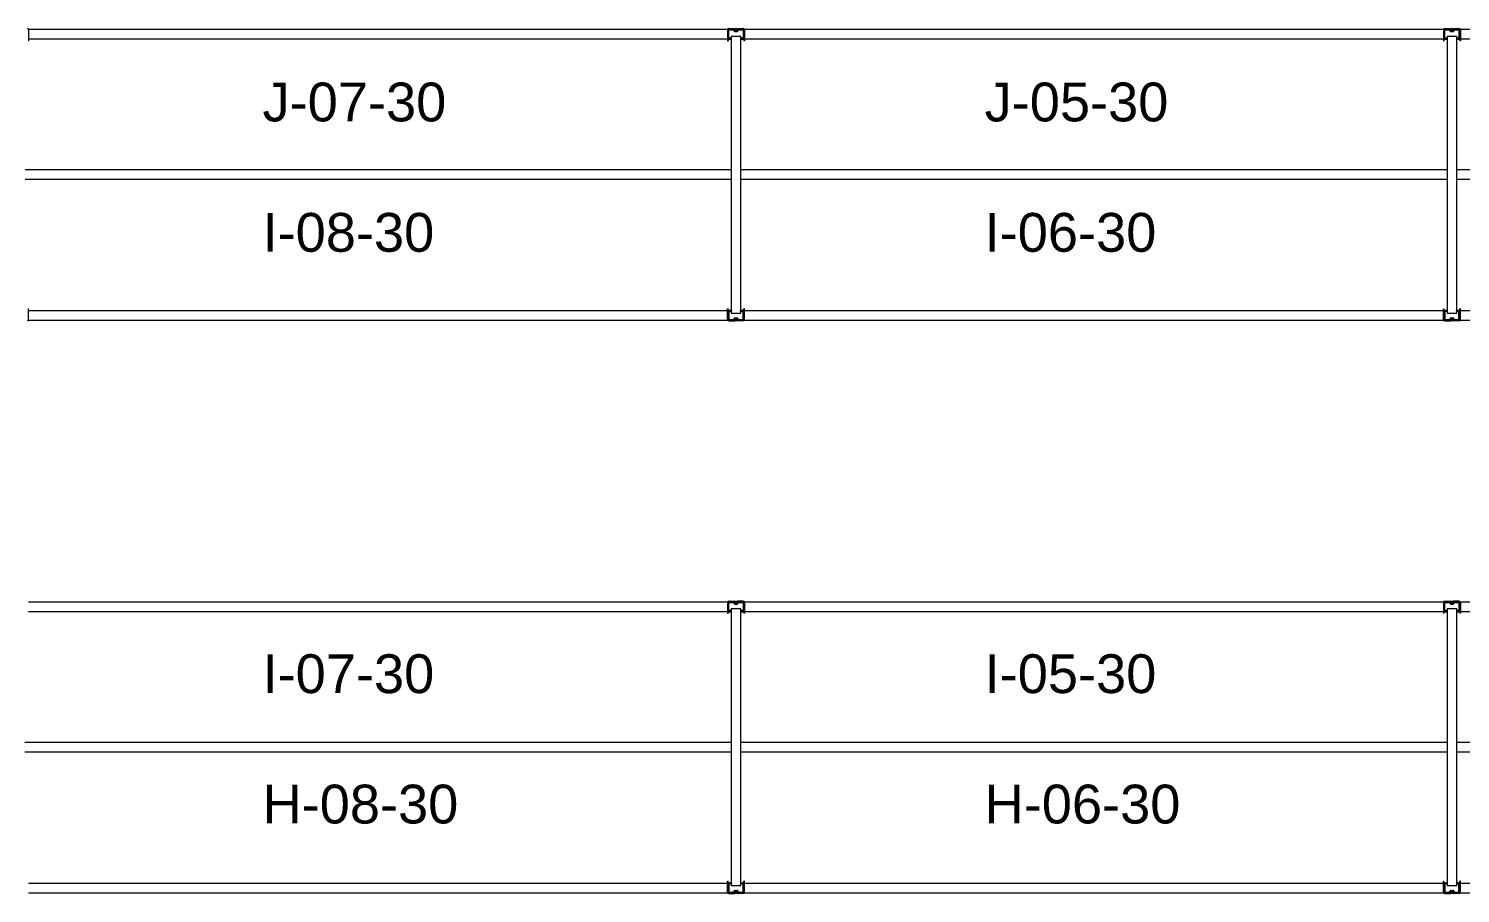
# Model space of a CAD drawing. Header units: inches. Extents: x 2743 to 10591, y -1604 to 5792.
# Drawn here: x 4159.2 to 4454.5, y 137.6 to 315.8 of the extents above; entities that cross this region are included whole.
import ezdxf

# ---------------------------------------------------------------- set-up
doc = ezdxf.new("R2010")
doc.units = ezdxf.units.IN
doc.header["$LTSCALE"] = 0.1875
doc.header["$MEASUREMENT"] = 0
for name, color, linetype, lineweight in [('22 Dimension', 7, 'Continuous', 5), ('32 Echelle', 160, 'Continuous', 15), ('33 Poutre', 30, 'Continuous', 15)]:
    doc.layers.add(name, color=color, linetype=linetype, lineweight=lineweight)
doc.styles.add('arial', font='')
doc.styles.get('arial').set_extended_font_data('Arial')

msp = doc.modelspace()

# ---------------------------------------------------------------- hatches: boundary and pattern name
at = {"layer": '32 Echelle'}
for points in [[(4304.08382, 313.49574), (4304.08382, 313.68324), (4303.89632, 313.68324)], [(4304.08382, 313.49574), (4304.08382, 313.68324), (4303.89632, 313.68324)], [(4306.08382, 313.49574), (4306.08382, 313.68324), (4306.27132, 313.68324)], [(4306.08382, 313.49574), (4306.08382, 313.68324), (4306.27132, 313.68324)], [(4451.70882, 313.49574), (4451.70882, 313.68324), (4451.52132, 313.68324)], [(4451.70882, 313.49574), (4451.70882, 313.68324), (4451.52132, 313.68324)], [(4453.70882, 313.49574), (4453.70882, 313.68324), (4453.89632, 313.68324)], [(4453.70882, 313.49574), (4453.70882, 313.68324), (4453.89632, 313.68324)], [(4304.08382, 257.87074), (4304.08382, 257.68324), (4303.89632, 257.68324)], [(4304.08382, 257.87074), (4304.08382, 257.68324), (4303.89632, 257.68324)], [(4306.08382, 257.87074), (4306.08382, 257.68324), (4306.27132, 257.68324)], [(4306.08382, 257.87074), (4306.08382, 257.68324), (4306.27132, 257.68324)], [(4451.70882, 257.87074), (4451.70882, 257.68324), (4451.52132, 257.68324)], [(4451.70882, 257.87074), (4451.70882, 257.68324), (4451.52132, 257.68324)], [(4453.70882, 257.87074), (4453.70882, 257.68324), (4453.89632, 257.68324)], [(4453.70882, 257.87074), (4453.70882, 257.68324), (4453.89632, 257.68324)], [(4304.07777, 195.49574), (4304.07777, 195.68324), (4303.89027, 195.68324)], [(4304.07777, 195.49574), (4304.07777, 195.68324), (4303.89027, 195.68324)], [(4306.07777, 195.49574), (4306.07777, 195.68324), (4306.26527, 195.68324)], [(4306.07777, 195.49574), (4306.07777, 195.68324), (4306.26527, 195.68324)], [(4451.70277, 195.49574), (4451.70277, 195.68324), (4451.51527, 195.68324)], [(4451.70277, 195.49574), (4451.70277, 195.68324), (4451.51527, 195.68324)], [(4453.70277, 195.49574), (4453.70277, 195.68324), (4453.89027, 195.68324)], [(4453.70277, 195.49574), (4453.70277, 195.68324), (4453.89027, 195.68324)], [(4304.07777, 139.87074), (4304.07777, 139.68324), (4303.89027, 139.68324)], [(4304.07777, 139.87074), (4304.07777, 139.68324), (4303.89027, 139.68324)], [(4306.07777, 139.87074), (4306.07777, 139.68324), (4306.26527, 139.68324)], [(4306.07777, 139.87074), (4306.07777, 139.68324), (4306.26527, 139.68324)], [(4451.70277, 139.87074), (4451.70277, 139.68324), (4451.51527, 139.68324)], [(4451.70277, 139.87074), (4451.70277, 139.68324), (4451.51527, 139.68324)], [(4453.70277, 139.87074), (4453.70277, 139.68324), (4453.89027, 139.68324)], [(4453.70277, 139.87074), (4453.70277, 139.68324), (4453.89027, 139.68324)]]:
    msp.add_hatch(color=256, dxfattribs=at).paths.add_polyline_path(points)

# ---------------------------------------------------------------- linework, layer by layer
at = {"layer": '22 Dimension'}
for p, q in [((4304.08382, 286.68324), (4158.45882, 286.68324)), ((4451.70882, 286.68324), (4306.08382, 286.68324)), ((4599.33382, 286.68324), (4453.70882, 286.68324)), ((4304.08382, 284.68324), (4158.45882, 284.68324)), ((4451.70882, 284.68324), (4306.08382, 284.68324)), ((4599.33382, 284.68324), (4453.70882, 284.68324)), ((4304.07777, 168.68324), (4158.45277, 168.68324)), ((4451.70277, 168.68324), (4306.07777, 168.68324)), ((4599.32777, 168.68324), (4453.70277, 168.68324)), ((4304.07777, 166.68324), (4158.45277, 166.68324)), ((4451.70277, 166.68324), (4306.07777, 166.68324)), ((4599.32777, 166.68324), (4453.70277, 166.68324))]:
    msp.add_line(p, q, dxfattribs=at)
at = {"layer": '32 Echelle', "linetype": 'Continuous', "lineweight": 25}
for p, q in [((4303.45886, 315.49949), (4303.45886, 313.86699)), ((4303.45886, 315.49949), (4303.45886, 313.86699)), ((4303.54886, 313.86699), (4303.54886, 315.49949)), ((4303.54886, 313.86699), (4303.54886, 315.49949)), ((4304.57145, 315.68324), (4303.64261, 315.68324)), ((4304.57145, 315.68324), (4303.64261, 315.68324)), ((4303.64261, 315.59324), (4304.57145, 315.59324)), ((4303.64261, 315.59324), (4304.57145, 315.59324)), ((4304.05886, 313.77324), (4303.64261, 313.77324)), ((4304.05886, 313.77324), (4303.64261, 313.77324)), ((4303.64261, 313.68324), (4304.05886, 313.68324)), ((4303.64261, 313.68324), (4304.05886, 313.68324)), ((4304.05886, 313.68324), (4304.05886, 313.77324)), ((4304.05886, 313.68324), (4304.05886, 313.77324)), ((4304.6611, 315.5269), (4304.70501, 315.38326)), ((4304.6611, 315.5269), (4304.70501, 315.38326)), ((4304.79108, 315.40958), (4304.74717, 315.55321)), ((4304.79108, 315.40958), (4304.74717, 315.55321)), ((4305.2869, 315.34324), (4304.88073, 315.34324)), ((4305.2869, 315.34324), (4304.88073, 315.34324)), ((4304.88073, 315.25324), (4305.2869, 315.25324)), ((4304.88073, 315.25324), (4305.2869, 315.25324)), ((4305.42047, 315.55321), (4305.37655, 315.40958)), ((4305.42047, 315.55321), (4305.37655, 315.40958)), ((4305.46262, 315.38326), (4305.50653, 315.5269)), ((4305.46262, 315.38326), (4305.50653, 315.5269)), ((4306.52502, 315.68324), (4305.59619, 315.68324)), ((4306.52502, 315.68324), (4305.59619, 315.68324)), ((4305.59619, 315.59324), (4306.52502, 315.59324)), ((4305.59619, 315.59324), (4306.52502, 315.59324)), ((4306.52502, 313.77324), (4306.10877, 313.77324)), ((4306.10877, 313.77324), (4306.10877, 313.68324)), ((4306.52502, 313.77324), (4306.10877, 313.77324)), ((4306.10877, 313.77324), (4306.10877, 313.68324)), ((4306.10877, 313.68324), (4306.52502, 313.68324)), ((4306.10877, 313.68324), (4306.52502, 313.68324)), ((4306.61877, 315.49949), (4306.61877, 313.86699)), ((4306.61877, 315.49949), (4306.61877, 313.86699)), ((4306.70877, 313.86699), (4306.70877, 315.49949)), ((4306.70877, 313.86699), (4306.70877, 315.49949)), ((4451.08386, 315.49949), (4451.08386, 313.86699)), ((4451.08386, 315.49949), (4451.08386, 313.86699)), ((4451.17386, 313.86699), (4451.17386, 315.49949)), ((4451.17386, 313.86699), (4451.17386, 315.49949)), ((4452.19645, 315.68324), (4451.26761, 315.68324)), ((4452.19645, 315.68324), (4451.26761, 315.68324)), ((4451.26761, 315.59324), (4452.19645, 315.59324)), ((4451.26761, 315.59324), (4452.19645, 315.59324)), ((4451.68386, 313.77324), (4451.26761, 313.77324)), ((4451.68386, 313.77324), (4451.26761, 313.77324)), ((4451.26761, 313.68324), (4451.68386, 313.68324)), ((4451.26761, 313.68324), (4451.68386, 313.68324)), ((4451.68386, 313.68324), (4451.68386, 313.77324)), ((4451.68386, 313.68324), (4451.68386, 313.77324)), ((4452.2861, 315.5269), (4452.33001, 315.38326)), ((4452.2861, 315.5269), (4452.33001, 315.38326)), ((4452.41608, 315.40958), (4452.37217, 315.55321)), ((4452.41608, 315.40958), (4452.37217, 315.55321)), ((4452.9119, 315.34324), (4452.50573, 315.34324)), ((4452.9119, 315.34324), (4452.50573, 315.34324)), ((4452.50573, 315.25324), (4452.9119, 315.25324)), ((4452.50573, 315.25324), (4452.9119, 315.25324)), ((4453.04547, 315.55321), (4453.00155, 315.40958)), ((4453.04547, 315.55321), (4453.00155, 315.40958)), ((4453.08762, 315.38326), (4453.13153, 315.5269)), ((4453.08762, 315.38326), (4453.13153, 315.5269)), ((4454.15002, 315.68324), (4453.22119, 315.68324)), ((4454.15002, 315.68324), (4453.22119, 315.68324)), ((4453.22119, 315.59324), (4454.15002, 315.59324)), ((4453.22119, 315.59324), (4454.15002, 315.59324)), ((4454.15002, 313.77324), (4453.73377, 313.77324)), ((4453.73377, 313.77324), (4453.73377, 313.68324)), ((4454.15002, 313.77324), (4453.73377, 313.77324)), ((4453.73377, 313.77324), (4453.73377, 313.68324)), ((4453.73377, 313.68324), (4454.15002, 313.68324)), ((4453.73377, 313.68324), (4454.15002, 313.68324)), ((4454.24377, 315.49949), (4454.24377, 313.86699)), ((4454.24377, 315.49949), (4454.24377, 313.86699)), ((4454.33377, 313.86699), (4454.33377, 315.49949)), ((4454.33377, 313.86699), (4454.33377, 315.49949)), ((4303.45886, 255.86699), (4303.45886, 257.49949)), ((4303.45886, 255.86699), (4303.45886, 257.49949)), ((4303.54886, 257.49949), (4303.54886, 255.86699)), ((4303.54886, 257.49949), (4303.54886, 255.86699)), ((4303.64261, 257.68324), (4304.05886, 257.68324)), ((4303.64261, 257.68324), (4304.05886, 257.68324)), ((4304.05886, 257.59324), (4303.64261, 257.59324)), ((4304.05886, 257.59324), (4303.64261, 257.59324)), ((4304.05886, 257.68324), (4304.05886, 257.59324)), ((4304.05886, 257.68324), (4304.05886, 257.59324)), ((4306.10877, 257.68324), (4306.52502, 257.68324)), ((4306.10877, 257.59324), (4306.10877, 257.68324)), ((4306.10877, 257.68324), (4306.52502, 257.68324)), ((4306.10877, 257.59324), (4306.10877, 257.68324)), ((4306.52502, 257.59324), (4306.10877, 257.59324)), ((4306.52502, 257.59324), (4306.10877, 257.59324)), ((4306.61877, 255.86699), (4306.61877, 257.49949)), ((4306.61877, 255.86699), (4306.61877, 257.49949)), ((4306.70877, 257.49949), (4306.70877, 255.86699)), ((4306.70877, 257.49949), (4306.70877, 255.86699)), ((4451.08386, 255.86699), (4451.08386, 257.49949)), ((4451.08386, 255.86699), (4451.08386, 257.49949)), ((4451.17386, 257.49949), (4451.17386, 255.86699)), ((4451.17386, 257.49949), (4451.17386, 255.86699)), ((4451.26761, 257.68324), (4451.68386, 257.68324)), ((4451.26761, 257.68324), (4451.68386, 257.68324)), ((4451.68386, 257.59324), (4451.26761, 257.59324)), ((4451.68386, 257.59324), (4451.26761, 257.59324)), ((4451.68386, 257.68324), (4451.68386, 257.59324)), ((4451.68386, 257.68324), (4451.68386, 257.59324)), ((4453.73377, 257.68324), (4454.15002, 257.68324)), ((4453.73377, 257.59324), (4453.73377, 257.68324)), ((4453.73377, 257.68324), (4454.15002, 257.68324)), ((4453.73377, 257.59324), (4453.73377, 257.68324)), ((4454.15002, 257.59324), (4453.73377, 257.59324)), ((4454.15002, 257.59324), (4453.73377, 257.59324)), ((4454.24377, 255.86699), (4454.24377, 257.49949)), ((4454.24377, 255.86699), (4454.24377, 257.49949)), ((4454.33377, 257.49949), (4454.33377, 255.86699)), ((4454.33377, 257.49949), (4454.33377, 255.86699)), ((4303.64261, 255.77324), (4304.57145, 255.77324)), ((4303.64261, 255.77324), (4304.57145, 255.77324)), ((4304.57145, 255.68324), (4303.64261, 255.68324)), ((4304.57145, 255.68324), (4303.64261, 255.68324)), ((4304.6611, 255.83958), (4304.70501, 255.98321)), ((4304.6611, 255.83958), (4304.70501, 255.98321)), ((4304.79108, 255.9569), (4304.74717, 255.81326)), ((4304.79108, 255.9569), (4304.74717, 255.81326)), ((4304.88073, 256.11324), (4305.2869, 256.11324)), ((4304.88073, 256.11324), (4305.2869, 256.11324)), ((4305.2869, 256.02324), (4304.88073, 256.02324)), ((4305.2869, 256.02324), (4304.88073, 256.02324)), ((4305.42047, 255.81326), (4305.37655, 255.9569)), ((4305.42047, 255.81326), (4305.37655, 255.9569)), ((4305.46262, 255.98321), (4305.50653, 255.83958)), ((4305.46262, 255.98321), (4305.50653, 255.83958)), ((4305.59619, 255.77324), (4306.52502, 255.77324)), ((4305.59619, 255.77324), (4306.52502, 255.77324)), ((4306.52502, 255.68324), (4305.59619, 255.68324)), ((4306.52502, 255.68324), (4305.59619, 255.68324)), ((4451.26761, 255.77324), (4452.19645, 255.77324)), ((4451.26761, 255.77324), (4452.19645, 255.77324)), ((4452.19645, 255.68324), (4451.26761, 255.68324)), ((4452.19645, 255.68324), (4451.26761, 255.68324)), ((4452.2861, 255.83958), (4452.33001, 255.98321)), ((4452.2861, 255.83958), (4452.33001, 255.98321)), ((4452.41608, 255.9569), (4452.37217, 255.81326)), ((4452.41608, 255.9569), (4452.37217, 255.81326)), ((4452.50573, 256.11324), (4452.9119, 256.11324)), ((4452.50573, 256.11324), (4452.9119, 256.11324)), ((4452.9119, 256.02324), (4452.50573, 256.02324)), ((4452.9119, 256.02324), (4452.50573, 256.02324)), ((4453.04547, 255.81326), (4453.00155, 255.9569)), ((4453.04547, 255.81326), (4453.00155, 255.9569)), ((4453.08762, 255.98321), (4453.13153, 255.83958)), ((4453.08762, 255.98321), (4453.13153, 255.83958)), ((4453.22119, 255.77324), (4454.15002, 255.77324)), ((4453.22119, 255.77324), (4454.15002, 255.77324)), ((4454.15002, 255.68324), (4453.22119, 255.68324)), ((4454.15002, 255.68324), (4453.22119, 255.68324)), ((4303.45282, 197.49949), (4303.45282, 195.86699)), ((4303.45282, 197.49949), (4303.45282, 195.86699)), ((4303.54282, 195.86699), (4303.54282, 197.49949)), ((4303.54282, 195.86699), (4303.54282, 197.49949)), ((4304.5654, 197.68324), (4303.63657, 197.68324)), ((4304.5654, 197.68324), (4303.63657, 197.68324)), ((4303.63657, 197.59324), (4304.5654, 197.59324)), ((4303.63657, 197.59324), (4304.5654, 197.59324)), ((4304.05282, 195.77324), (4303.63657, 195.77324)), ((4304.05282, 195.77324), (4303.63657, 195.77324)), ((4303.63657, 195.68324), (4304.05282, 195.68324)), ((4303.63657, 195.68324), (4304.05282, 195.68324)), ((4304.05282, 195.68324), (4304.05282, 195.77324)), ((4304.05282, 195.68324), (4304.05282, 195.77324)), ((4304.65506, 197.5269), (4304.69897, 197.38326)), ((4304.65506, 197.5269), (4304.69897, 197.38326)), ((4304.78504, 197.40958), (4304.74113, 197.55321)), ((4304.78504, 197.40958), (4304.74113, 197.55321)), ((4305.28086, 197.34324), (4304.87469, 197.34324)), ((4305.28086, 197.34324), (4304.87469, 197.34324)), ((4304.87469, 197.25324), (4305.28086, 197.25324)), ((4304.87469, 197.25324), (4305.28086, 197.25324)), ((4305.41442, 197.55321), (4305.37051, 197.40958)), ((4305.41442, 197.55321), (4305.37051, 197.40958)), ((4305.45658, 197.38326), (4305.50049, 197.5269)), ((4305.45658, 197.38326), (4305.50049, 197.5269)), ((4306.51898, 197.68324), (4305.59014, 197.68324)), ((4306.51898, 197.68324), (4305.59014, 197.68324)), ((4305.59014, 197.59324), (4306.51898, 197.59324)), ((4305.59014, 197.59324), (4306.51898, 197.59324)), ((4306.51898, 195.77324), (4306.10273, 195.77324)), ((4306.10273, 195.77324), (4306.10273, 195.68324)), ((4306.51898, 195.77324), (4306.10273, 195.77324)), ((4306.10273, 195.77324), (4306.10273, 195.68324)), ((4306.10273, 195.68324), (4306.51898, 195.68324)), ((4306.10273, 195.68324), (4306.51898, 195.68324)), ((4306.61273, 197.49949), (4306.61273, 195.86699)), ((4306.61273, 197.49949), (4306.61273, 195.86699)), ((4306.70273, 195.86699), (4306.70273, 197.49949)), ((4306.70273, 195.86699), (4306.70273, 197.49949)), ((4451.07782, 197.49949), (4451.07782, 195.86699)), ((4451.07782, 197.49949), (4451.07782, 195.86699)), ((4451.16782, 195.86699), (4451.16782, 197.49949)), ((4451.16782, 195.86699), (4451.16782, 197.49949)), ((4452.1904, 197.68324), (4451.26157, 197.68324)), ((4452.1904, 197.68324), (4451.26157, 197.68324)), ((4451.26157, 197.59324), (4452.1904, 197.59324)), ((4451.26157, 197.59324), (4452.1904, 197.59324)), ((4451.67782, 195.77324), (4451.26157, 195.77324)), ((4451.67782, 195.77324), (4451.26157, 195.77324)), ((4451.26157, 195.68324), (4451.67782, 195.68324)), ((4451.26157, 195.68324), (4451.67782, 195.68324)), ((4451.67782, 195.68324), (4451.67782, 195.77324)), ((4451.67782, 195.68324), (4451.67782, 195.77324)), ((4452.28006, 197.5269), (4452.32397, 197.38326)), ((4452.28006, 197.5269), (4452.32397, 197.38326)), ((4452.41004, 197.40958), (4452.36613, 197.55321)), ((4452.41004, 197.40958), (4452.36613, 197.55321)), ((4452.90586, 197.34324), (4452.49969, 197.34324)), ((4452.90586, 197.34324), (4452.49969, 197.34324)), ((4452.49969, 197.25324), (4452.90586, 197.25324)), ((4452.49969, 197.25324), (4452.90586, 197.25324)), ((4453.03942, 197.55321), (4452.99551, 197.40958)), ((4453.03942, 197.55321), (4452.99551, 197.40958)), ((4453.08158, 197.38326), (4453.12549, 197.5269)), ((4453.08158, 197.38326), (4453.12549, 197.5269)), ((4454.14398, 197.68324), (4453.21514, 197.68324)), ((4454.14398, 197.68324), (4453.21514, 197.68324)), ((4453.21514, 197.59324), (4454.14398, 197.59324)), ((4453.21514, 197.59324), (4454.14398, 197.59324)), ((4454.14398, 195.77324), (4453.72773, 195.77324)), ((4453.72773, 195.77324), (4453.72773, 195.68324)), ((4454.14398, 195.77324), (4453.72773, 195.77324)), ((4453.72773, 195.77324), (4453.72773, 195.68324)), ((4453.72773, 195.68324), (4454.14398, 195.68324)), ((4453.72773, 195.68324), (4454.14398, 195.68324)), ((4454.23773, 197.49949), (4454.23773, 195.86699)), ((4454.23773, 197.49949), (4454.23773, 195.86699)), ((4454.32773, 195.86699), (4454.32773, 197.49949)), ((4454.32773, 195.86699), (4454.32773, 197.49949)), ((4303.45282, 137.86699), (4303.45282, 139.49949)), ((4303.45282, 137.86699), (4303.45282, 139.49949)), ((4303.54282, 139.49949), (4303.54282, 137.86699)), ((4303.54282, 139.49949), (4303.54282, 137.86699)), ((4303.63657, 139.68324), (4304.05282, 139.68324)), ((4303.63657, 139.68324), (4304.05282, 139.68324)), ((4304.05282, 139.59324), (4303.63657, 139.59324)), ((4304.05282, 139.59324), (4303.63657, 139.59324)), ((4304.05282, 139.68324), (4304.05282, 139.59324)), ((4304.05282, 139.68324), (4304.05282, 139.59324)), ((4306.10273, 139.68324), (4306.51898, 139.68324)), ((4306.10273, 139.59324), (4306.10273, 139.68324)), ((4306.10273, 139.68324), (4306.51898, 139.68324)), ((4306.10273, 139.59324), (4306.10273, 139.68324)), ((4306.51898, 139.59324), (4306.10273, 139.59324)), ((4306.51898, 139.59324), (4306.10273, 139.59324)), ((4306.61273, 137.86699), (4306.61273, 139.49949)), ((4306.61273, 137.86699), (4306.61273, 139.49949)), ((4306.70273, 139.49949), (4306.70273, 137.86699)), ((4306.70273, 139.49949), (4306.70273, 137.86699)), ((4451.07782, 137.86699), (4451.07782, 139.49949)), ((4451.07782, 137.86699), (4451.07782, 139.49949)), ((4451.16782, 139.49949), (4451.16782, 137.86699)), ((4451.16782, 139.49949), (4451.16782, 137.86699)), ((4451.26157, 139.68324), (4451.67782, 139.68324)), ((4451.26157, 139.68324), (4451.67782, 139.68324)), ((4451.67782, 139.59324), (4451.26157, 139.59324)), ((4451.67782, 139.59324), (4451.26157, 139.59324)), ((4451.67782, 139.68324), (4451.67782, 139.59324)), ((4451.67782, 139.68324), (4451.67782, 139.59324)), ((4453.72773, 139.68324), (4454.14398, 139.68324)), ((4453.72773, 139.59324), (4453.72773, 139.68324)), ((4453.72773, 139.68324), (4454.14398, 139.68324)), ((4453.72773, 139.59324), (4453.72773, 139.68324)), ((4454.14398, 139.59324), (4453.72773, 139.59324)), ((4454.14398, 139.59324), (4453.72773, 139.59324)), ((4454.23773, 137.86699), (4454.23773, 139.49949)), ((4454.23773, 137.86699), (4454.23773, 139.49949)), ((4454.32773, 139.49949), (4454.32773, 137.86699)), ((4454.32773, 139.49949), (4454.32773, 137.86699)), ((4303.63657, 137.77324), (4304.5654, 137.77324)), ((4303.63657, 137.77324), (4304.5654, 137.77324)), ((4304.5654, 137.68324), (4303.63657, 137.68324)), ((4304.5654, 137.68324), (4303.63657, 137.68324)), ((4304.65506, 137.83958), (4304.69897, 137.98321)), ((4304.65506, 137.83958), (4304.69897, 137.98321)), ((4304.78504, 137.9569), (4304.74113, 137.81326)), ((4304.78504, 137.9569), (4304.74113, 137.81326)), ((4304.87469, 138.11324), (4305.28086, 138.11324)), ((4304.87469, 138.11324), (4305.28086, 138.11324)), ((4305.28086, 138.02324), (4304.87469, 138.02324)), ((4305.28086, 138.02324), (4304.87469, 138.02324)), ((4305.41442, 137.81326), (4305.37051, 137.9569)), ((4305.41442, 137.81326), (4305.37051, 137.9569)), ((4305.45658, 137.98321), (4305.50049, 137.83958)), ((4305.45658, 137.98321), (4305.50049, 137.83958)), ((4305.59014, 137.77324), (4306.51898, 137.77324)), ((4305.59014, 137.77324), (4306.51898, 137.77324)), ((4306.51898, 137.68324), (4305.59014, 137.68324)), ((4306.51898, 137.68324), (4305.59014, 137.68324)), ((4451.26157, 137.77324), (4452.1904, 137.77324)), ((4451.26157, 137.77324), (4452.1904, 137.77324)), ((4452.1904, 137.68324), (4451.26157, 137.68324)), ((4452.1904, 137.68324), (4451.26157, 137.68324)), ((4452.28006, 137.83958), (4452.32397, 137.98321)), ((4452.28006, 137.83958), (4452.32397, 137.98321)), ((4452.41004, 137.9569), (4452.36613, 137.81326)), ((4452.41004, 137.9569), (4452.36613, 137.81326)), ((4452.49969, 138.11324), (4452.90586, 138.11324)), ((4452.49969, 138.11324), (4452.90586, 138.11324)), ((4452.90586, 138.02324), (4452.49969, 138.02324)), ((4452.90586, 138.02324), (4452.49969, 138.02324)), ((4453.03942, 137.81326), (4452.99551, 137.9569)), ((4453.03942, 137.81326), (4452.99551, 137.9569)), ((4453.08158, 137.98321), (4453.12549, 137.83958)), ((4453.08158, 137.98321), (4453.12549, 137.83958)), ((4453.21514, 137.77324), (4454.14398, 137.77324)), ((4453.21514, 137.77324), (4454.14398, 137.77324)), ((4454.14398, 137.68324), (4453.21514, 137.68324)), ((4454.14398, 137.68324), (4453.21514, 137.68324))]:
    msp.add_line(p, q, dxfattribs=at)
at = {"layer": '32 Echelle'}
for p, q in [((4304.08382, 313.68324), (4303.89632, 313.68324)), ((4304.08382, 313.49574), (4303.89632, 313.68324)), ((4304.08382, 313.68324), (4303.89632, 313.68324)), ((4304.08382, 313.49574), (4303.89632, 313.68324)), ((4306.08382, 314.18324), (4304.08382, 314.18324)), ((4304.08382, 314.18324), (4304.08382, 257.18324)), ((4306.08382, 314.18324), (4304.08382, 314.18324)), ((4304.08382, 314.18324), (4304.08382, 257.18324)), ((4304.08382, 313.49574), (4304.08382, 313.68324)), ((4304.08382, 313.49574), (4304.08382, 313.68324)), ((4306.08382, 257.18324), (4306.08382, 314.18324)), ((4306.08382, 257.18324), (4306.08382, 314.18324)), ((4306.08382, 313.68324), (4306.27132, 313.68324)), ((4306.08382, 313.49574), (4306.08382, 313.68324)), ((4306.08382, 313.49574), (4306.27132, 313.68324)), ((4306.08382, 313.68324), (4306.27132, 313.68324)), ((4306.08382, 313.49574), (4306.08382, 313.68324)), ((4306.08382, 313.49574), (4306.27132, 313.68324)), ((4451.70882, 313.68324), (4451.52132, 313.68324)), ((4451.70882, 313.49574), (4451.52132, 313.68324)), ((4451.70882, 313.68324), (4451.52132, 313.68324)), ((4451.70882, 313.49574), (4451.52132, 313.68324)), ((4453.70882, 314.18324), (4451.70882, 314.18324)), ((4451.70882, 314.18324), (4451.70882, 257.18324)), ((4453.70882, 314.18324), (4451.70882, 314.18324)), ((4451.70882, 314.18324), (4451.70882, 257.18324)), ((4451.70882, 313.49574), (4451.70882, 313.68324)), ((4451.70882, 313.49574), (4451.70882, 313.68324)), ((4453.70882, 257.18324), (4453.70882, 314.18324)), ((4453.70882, 257.18324), (4453.70882, 314.18324)), ((4453.70882, 313.68324), (4453.89632, 313.68324)), ((4453.70882, 313.49574), (4453.70882, 313.68324)), ((4453.70882, 313.49574), (4453.89632, 313.68324)), ((4453.70882, 313.68324), (4453.89632, 313.68324)), ((4453.70882, 313.49574), (4453.70882, 313.68324)), ((4453.70882, 313.49574), (4453.89632, 313.68324)), ((4304.08382, 257.87074), (4303.89632, 257.68324)), ((4304.08382, 257.87074), (4303.89632, 257.68324)), ((4304.08382, 257.68324), (4303.89632, 257.68324)), ((4304.08382, 257.68324), (4303.89632, 257.68324)), ((4304.08382, 257.87074), (4304.08382, 257.68324)), ((4304.08382, 257.87074), (4304.08382, 257.68324)), ((4304.08382, 257.18324), (4306.08382, 257.18324)), ((4304.08382, 257.18324), (4306.08382, 257.18324)), ((4306.08382, 257.87074), (4306.08382, 257.68324)), ((4306.08382, 257.87074), (4306.27132, 257.68324)), ((4306.08382, 257.87074), (4306.08382, 257.68324)), ((4306.08382, 257.87074), (4306.27132, 257.68324)), ((4306.08382, 257.68324), (4306.27132, 257.68324)), ((4306.08382, 257.68324), (4306.27132, 257.68324)), ((4451.70882, 257.87074), (4451.52132, 257.68324)), ((4451.70882, 257.87074), (4451.52132, 257.68324)), ((4451.70882, 257.68324), (4451.52132, 257.68324)), ((4451.70882, 257.68324), (4451.52132, 257.68324)), ((4451.70882, 257.87074), (4451.70882, 257.68324)), ((4451.70882, 257.87074), (4451.70882, 257.68324)), ((4451.70882, 257.18324), (4453.70882, 257.18324)), ((4451.70882, 257.18324), (4453.70882, 257.18324)), ((4453.70882, 257.87074), (4453.70882, 257.68324)), ((4453.70882, 257.87074), (4453.89632, 257.68324)), ((4453.70882, 257.87074), (4453.70882, 257.68324)), ((4453.70882, 257.87074), (4453.89632, 257.68324)), ((4453.70882, 257.68324), (4453.89632, 257.68324)), ((4453.70882, 257.68324), (4453.89632, 257.68324)), ((4304.07777, 195.68324), (4303.89027, 195.68324)), ((4304.07777, 195.49574), (4303.89027, 195.68324)), ((4304.07777, 195.68324), (4303.89027, 195.68324)), ((4304.07777, 195.49574), (4303.89027, 195.68324)), ((4306.07777, 196.18324), (4304.07777, 196.18324)), ((4304.07777, 196.18324), (4304.07777, 139.18324)), ((4306.07777, 196.18324), (4304.07777, 196.18324)), ((4304.07777, 196.18324), (4304.07777, 139.18324)), ((4304.07777, 195.49574), (4304.07777, 195.68324)), ((4304.07777, 195.49574), (4304.07777, 195.68324)), ((4306.07777, 139.18324), (4306.07777, 196.18324)), ((4306.07777, 139.18324), (4306.07777, 196.18324)), ((4306.07777, 195.68324), (4306.26527, 195.68324)), ((4306.07777, 195.49574), (4306.07777, 195.68324)), ((4306.07777, 195.49574), (4306.26527, 195.68324)), ((4306.07777, 195.68324), (4306.26527, 195.68324)), ((4306.07777, 195.49574), (4306.07777, 195.68324)), ((4306.07777, 195.49574), (4306.26527, 195.68324)), ((4451.70277, 195.68324), (4451.51527, 195.68324)), ((4451.70277, 195.49574), (4451.51527, 195.68324)), ((4451.70277, 195.68324), (4451.51527, 195.68324)), ((4451.70277, 195.49574), (4451.51527, 195.68324)), ((4453.70277, 196.18324), (4451.70277, 196.18324)), ((4451.70277, 196.18324), (4451.70277, 139.18324)), ((4453.70277, 196.18324), (4451.70277, 196.18324)), ((4451.70277, 196.18324), (4451.70277, 139.18324)), ((4451.70277, 195.49574), (4451.70277, 195.68324)), ((4451.70277, 195.49574), (4451.70277, 195.68324)), ((4453.70277, 139.18324), (4453.70277, 196.18324)), ((4453.70277, 139.18324), (4453.70277, 196.18324)), ((4453.70277, 195.68324), (4453.89027, 195.68324)), ((4453.70277, 195.49574), (4453.70277, 195.68324)), ((4453.70277, 195.49574), (4453.89027, 195.68324)), ((4453.70277, 195.68324), (4453.89027, 195.68324)), ((4453.70277, 195.49574), (4453.70277, 195.68324)), ((4453.70277, 195.49574), (4453.89027, 195.68324)), ((4304.07777, 139.87074), (4303.89027, 139.68324)), ((4304.07777, 139.87074), (4303.89027, 139.68324)), ((4304.07777, 139.68324), (4303.89027, 139.68324)), ((4304.07777, 139.68324), (4303.89027, 139.68324)), ((4304.07777, 139.87074), (4304.07777, 139.68324)), ((4304.07777, 139.87074), (4304.07777, 139.68324)), ((4304.07777, 139.18324), (4306.07777, 139.18324)), ((4304.07777, 139.18324), (4306.07777, 139.18324)), ((4306.07777, 139.87074), (4306.07777, 139.68324)), ((4306.07777, 139.87074), (4306.26527, 139.68324)), ((4306.07777, 139.87074), (4306.07777, 139.68324)), ((4306.07777, 139.87074), (4306.26527, 139.68324)), ((4306.07777, 139.68324), (4306.26527, 139.68324)), ((4306.07777, 139.68324), (4306.26527, 139.68324)), ((4451.70277, 139.87074), (4451.51527, 139.68324)), ((4451.70277, 139.87074), (4451.51527, 139.68324)), ((4451.70277, 139.68324), (4451.51527, 139.68324)), ((4451.70277, 139.68324), (4451.51527, 139.68324)), ((4451.70277, 139.87074), (4451.70277, 139.68324)), ((4451.70277, 139.87074), (4451.70277, 139.68324)), ((4451.70277, 139.18324), (4453.70277, 139.18324)), ((4451.70277, 139.18324), (4453.70277, 139.18324)), ((4453.70277, 139.87074), (4453.70277, 139.68324)), ((4453.70277, 139.87074), (4453.89027, 139.68324)), ((4453.70277, 139.87074), (4453.70277, 139.68324)), ((4453.70277, 139.87074), (4453.89027, 139.68324)), ((4453.70277, 139.68324), (4453.89027, 139.68324)), ((4453.70277, 139.68324), (4453.89027, 139.68324))]:
    msp.add_line(p, q, dxfattribs=at)
at = {"layer": '32 Echelle', "linetype": 'Continuous', "lineweight": 25}
for centre, radius, start, end in [((4303.64261, 315.49949), 0.18375, 90, 180), ((4303.64261, 315.49949), 0.18375, 90, 180), ((4303.64261, 313.86699), 0.18375, 180, 270), ((4303.64261, 313.86699), 0.18375, 180, 270), ((4303.64261, 315.49949), 0.09375, 90, 180), ((4303.64261, 315.49949), 0.09375, 90, 180), ((4303.64261, 313.86699), 0.09375, 180, 270), ((4303.64261, 313.86699), 0.09375, 180, 270), ((4304.57145, 315.49949), 0.18375, 17, 90), ((4304.57145, 315.49949), 0.18375, 17, 90), ((4304.57145, 315.49949), 0.09375, 17, 90), ((4304.57145, 315.49949), 0.09375, 17, 90), ((4304.88073, 315.43699), 0.18375, 197, 270), ((4304.88073, 315.43699), 0.18375, 197, 270), ((4304.88073, 315.43699), 0.09375, 197, 270), ((4304.88073, 315.43699), 0.09375, 197, 270), ((4305.2869, 315.43699), 0.09375, 270, 343), ((4305.2869, 315.43699), 0.09375, 270, 343), ((4305.2869, 315.43699), 0.18375, 270, 343), ((4305.2869, 315.43699), 0.18375, 270, 343), ((4305.59619, 315.49949), 0.18375, 90, 163), ((4305.59619, 315.49949), 0.18375, 90, 163), ((4305.59619, 315.49949), 0.09375, 90, 163), ((4305.59619, 315.49949), 0.09375, 90, 163), ((4306.52502, 315.49949), 0.18375, 0, 90), ((4306.52502, 315.49949), 0.18375, 0, 90), ((4306.52502, 315.49949), 0.09375, 0, 90), ((4306.52502, 315.49949), 0.09375, 0, 90), ((4306.52502, 313.86699), 0.09375, 270, 0), ((4306.52502, 313.86699), 0.18375, 270, 0), ((4306.52502, 313.86699), 0.09375, 270, 0), ((4306.52502, 313.86699), 0.18375, 270, 0), ((4451.26761, 315.49949), 0.18375, 90, 180), ((4451.26761, 315.49949), 0.18375, 90, 180), ((4451.26761, 313.86699), 0.18375, 180, 270), ((4451.26761, 313.86699), 0.18375, 180, 270), ((4451.26761, 315.49949), 0.09375, 90, 180), ((4451.26761, 315.49949), 0.09375, 90, 180), ((4451.26761, 313.86699), 0.09375, 180, 270), ((4451.26761, 313.86699), 0.09375, 180, 270), ((4452.19645, 315.49949), 0.18375, 17, 90), ((4452.19645, 315.49949), 0.18375, 17, 90), ((4452.19645, 315.49949), 0.09375, 17, 90), ((4452.19645, 315.49949), 0.09375, 17, 90), ((4452.50573, 315.43699), 0.18375, 197, 270), ((4452.50573, 315.43699), 0.18375, 197, 270), ((4452.50573, 315.43699), 0.09375, 197, 270), ((4452.50573, 315.43699), 0.09375, 197, 270), ((4452.9119, 315.43699), 0.09375, 270, 343), ((4452.9119, 315.43699), 0.09375, 270, 343), ((4452.9119, 315.43699), 0.18375, 270, 343), ((4452.9119, 315.43699), 0.18375, 270, 343), ((4453.22119, 315.49949), 0.18375, 90, 163), ((4453.22119, 315.49949), 0.18375, 90, 163), ((4453.22119, 315.49949), 0.09375, 90, 163), ((4453.22119, 315.49949), 0.09375, 90, 163), ((4454.15002, 315.49949), 0.18375, 0, 90), ((4454.15002, 315.49949), 0.18375, 0, 90), ((4454.15002, 315.49949), 0.09375, 0, 90), ((4454.15002, 315.49949), 0.09375, 0, 90), ((4454.15002, 313.86699), 0.09375, 270, 0), ((4454.15002, 313.86699), 0.18375, 270, 0), ((4454.15002, 313.86699), 0.09375, 270, 0), ((4454.15002, 313.86699), 0.18375, 270, 0), ((4303.64261, 257.49949), 0.18375, 90, 180), ((4303.64261, 257.49949), 0.18375, 90, 180), ((4303.64261, 257.49949), 0.09375, 90, 180), ((4303.64261, 257.49949), 0.09375, 90, 180), ((4306.52502, 257.49949), 0.18375, 0, 90), ((4306.52502, 257.49949), 0.18375, 0, 90), ((4306.52502, 257.49949), 0.09375, 0, 90), ((4306.52502, 257.49949), 0.09375, 0, 90), ((4451.26761, 257.49949), 0.18375, 90, 180), ((4451.26761, 257.49949), 0.18375, 90, 180), ((4451.26761, 257.49949), 0.09375, 90, 180), ((4451.26761, 257.49949), 0.09375, 90, 180), ((4454.15002, 257.49949), 0.18375, 0, 90), ((4454.15002, 257.49949), 0.18375, 0, 90), ((4454.15002, 257.49949), 0.09375, 0, 90), ((4454.15002, 257.49949), 0.09375, 0, 90), ((4303.64261, 255.86699), 0.18375, 180, 270), ((4303.64261, 255.86699), 0.18375, 180, 270), ((4303.64261, 255.86699), 0.09375, 180, 270), ((4303.64261, 255.86699), 0.09375, 180, 270), ((4304.57145, 255.86699), 0.09375, 270, 343), ((4304.57145, 255.86699), 0.09375, 270, 343), ((4304.57145, 255.86699), 0.18375, 270, 343), ((4304.57145, 255.86699), 0.18375, 270, 343), ((4304.88073, 255.92949), 0.18375, 90, 163), ((4304.88073, 255.92949), 0.18375, 90, 163), ((4304.88073, 255.92949), 0.09375, 90, 163), ((4304.88073, 255.92949), 0.09375, 90, 163), ((4305.2869, 255.92949), 0.18375, 17, 90), ((4305.2869, 255.92949), 0.18375, 17, 90), ((4305.2869, 255.92949), 0.09375, 17, 90), ((4305.2869, 255.92949), 0.09375, 17, 90), ((4305.59619, 255.86699), 0.18375, 197, 270), ((4305.59619, 255.86699), 0.18375, 197, 270), ((4305.59619, 255.86699), 0.09375, 197, 270), ((4305.59619, 255.86699), 0.09375, 197, 270), ((4306.52502, 255.86699), 0.09375, 270, 0), ((4306.52502, 255.86699), 0.18375, 270, 0), ((4306.52502, 255.86699), 0.09375, 270, 0), ((4306.52502, 255.86699), 0.18375, 270, 0), ((4451.26761, 255.86699), 0.18375, 180, 270), ((4451.26761, 255.86699), 0.18375, 180, 270), ((4451.26761, 255.86699), 0.09375, 180, 270), ((4451.26761, 255.86699), 0.09375, 180, 270), ((4452.19645, 255.86699), 0.09375, 270, 343), ((4452.19645, 255.86699), 0.09375, 270, 343), ((4452.19645, 255.86699), 0.18375, 270, 343), ((4452.19645, 255.86699), 0.18375, 270, 343), ((4452.50573, 255.92949), 0.18375, 90, 163), ((4452.50573, 255.92949), 0.18375, 90, 163), ((4452.50573, 255.92949), 0.09375, 90, 163), ((4452.50573, 255.92949), 0.09375, 90, 163), ((4452.9119, 255.92949), 0.18375, 17, 90), ((4452.9119, 255.92949), 0.18375, 17, 90), ((4452.9119, 255.92949), 0.09375, 17, 90), ((4452.9119, 255.92949), 0.09375, 17, 90), ((4453.22119, 255.86699), 0.18375, 197, 270), ((4453.22119, 255.86699), 0.18375, 197, 270), ((4453.22119, 255.86699), 0.09375, 197, 270), ((4453.22119, 255.86699), 0.09375, 197, 270), ((4454.15002, 255.86699), 0.09375, 270, 0), ((4454.15002, 255.86699), 0.18375, 270, 0), ((4454.15002, 255.86699), 0.09375, 270, 0), ((4454.15002, 255.86699), 0.18375, 270, 0), ((4303.63657, 197.49949), 0.18375, 90, 180), ((4303.63657, 197.49949), 0.18375, 90, 180), ((4303.63657, 195.86699), 0.18375, 180, 270), ((4303.63657, 195.86699), 0.18375, 180, 270), ((4303.63657, 197.49949), 0.09375, 90, 180), ((4303.63657, 197.49949), 0.09375, 90, 180), ((4303.63657, 195.86699), 0.09375, 180, 270), ((4303.63657, 195.86699), 0.09375, 180, 270), ((4304.5654, 197.49949), 0.18375, 17, 90), ((4304.5654, 197.49949), 0.18375, 17, 90), ((4304.5654, 197.49949), 0.09375, 17, 90), ((4304.5654, 197.49949), 0.09375, 17, 90), ((4304.87469, 197.43699), 0.18375, 197, 270), ((4304.87469, 197.43699), 0.18375, 197, 270), ((4304.87469, 197.43699), 0.09375, 197, 270), ((4304.87469, 197.43699), 0.09375, 197, 270), ((4305.28086, 197.43699), 0.09375, 270, 343), ((4305.28086, 197.43699), 0.09375, 270, 343), ((4305.28086, 197.43699), 0.18375, 270, 343), ((4305.28086, 197.43699), 0.18375, 270, 343), ((4305.59014, 197.49949), 0.18375, 90, 163), ((4305.59014, 197.49949), 0.18375, 90, 163), ((4305.59014, 197.49949), 0.09375, 90, 163), ((4305.59014, 197.49949), 0.09375, 90, 163), ((4306.51898, 197.49949), 0.18375, 0, 90), ((4306.51898, 197.49949), 0.18375, 0, 90), ((4306.51898, 197.49949), 0.09375, 0, 90), ((4306.51898, 197.49949), 0.09375, 0, 90), ((4306.51898, 195.86699), 0.09375, 270, 0), ((4306.51898, 195.86699), 0.18375, 270, 0), ((4306.51898, 195.86699), 0.09375, 270, 0), ((4306.51898, 195.86699), 0.18375, 270, 0), ((4451.26157, 197.49949), 0.18375, 90, 180), ((4451.26157, 197.49949), 0.18375, 90, 180), ((4451.26157, 195.86699), 0.18375, 180, 270), ((4451.26157, 195.86699), 0.18375, 180, 270), ((4451.26157, 197.49949), 0.09375, 90, 180), ((4451.26157, 197.49949), 0.09375, 90, 180), ((4451.26157, 195.86699), 0.09375, 180, 270), ((4451.26157, 195.86699), 0.09375, 180, 270), ((4452.1904, 197.49949), 0.18375, 17, 90), ((4452.1904, 197.49949), 0.18375, 17, 90), ((4452.1904, 197.49949), 0.09375, 17, 90), ((4452.1904, 197.49949), 0.09375, 17, 90), ((4452.49969, 197.43699), 0.18375, 197, 270), ((4452.49969, 197.43699), 0.18375, 197, 270), ((4452.49969, 197.43699), 0.09375, 197, 270), ((4452.49969, 197.43699), 0.09375, 197, 270), ((4452.90586, 197.43699), 0.09375, 270, 343), ((4452.90586, 197.43699), 0.09375, 270, 343), ((4452.90586, 197.43699), 0.18375, 270, 343), ((4452.90586, 197.43699), 0.18375, 270, 343), ((4453.21514, 197.49949), 0.18375, 90, 163), ((4453.21514, 197.49949), 0.18375, 90, 163), ((4453.21514, 197.49949), 0.09375, 90, 163), ((4453.21514, 197.49949), 0.09375, 90, 163), ((4454.14398, 197.49949), 0.18375, 0, 90), ((4454.14398, 197.49949), 0.18375, 0, 90), ((4454.14398, 197.49949), 0.09375, 0, 90), ((4454.14398, 197.49949), 0.09375, 0, 90), ((4454.14398, 195.86699), 0.09375, 270, 0), ((4454.14398, 195.86699), 0.18375, 270, 0), ((4454.14398, 195.86699), 0.09375, 270, 0), ((4454.14398, 195.86699), 0.18375, 270, 0), ((4303.63657, 139.49949), 0.18375, 90, 180), ((4303.63657, 139.49949), 0.18375, 90, 180), ((4303.63657, 139.49949), 0.09375, 90, 180), ((4303.63657, 139.49949), 0.09375, 90, 180), ((4306.51898, 139.49949), 0.18375, 0, 90), ((4306.51898, 139.49949), 0.18375, 0, 90), ((4306.51898, 139.49949), 0.09375, 0, 90), ((4306.51898, 139.49949), 0.09375, 0, 90), ((4451.26157, 139.49949), 0.18375, 90, 180), ((4451.26157, 139.49949), 0.18375, 90, 180), ((4451.26157, 139.49949), 0.09375, 90, 180), ((4451.26157, 139.49949), 0.09375, 90, 180), ((4454.14398, 139.49949), 0.18375, 0, 90), ((4454.14398, 139.49949), 0.18375, 0, 90), ((4454.14398, 139.49949), 0.09375, 0, 90), ((4454.14398, 139.49949), 0.09375, 0, 90), ((4303.63657, 137.86699), 0.18375, 180, 270), ((4303.63657, 137.86699), 0.18375, 180, 270), ((4303.63657, 137.86699), 0.09375, 180, 270), ((4303.63657, 137.86699), 0.09375, 180, 270), ((4304.5654, 137.86699), 0.09375, 270, 343), ((4304.5654, 137.86699), 0.09375, 270, 343), ((4304.5654, 137.86699), 0.18375, 270, 343), ((4304.5654, 137.86699), 0.18375, 270, 343), ((4304.87469, 137.92949), 0.18375, 90, 163), ((4304.87469, 137.92949), 0.18375, 90, 163), ((4304.87469, 137.92949), 0.09375, 90, 163), ((4304.87469, 137.92949), 0.09375, 90, 163), ((4305.28086, 137.92949), 0.18375, 17, 90), ((4305.28086, 137.92949), 0.18375, 17, 90), ((4305.28086, 137.92949), 0.09375, 17, 90), ((4305.28086, 137.92949), 0.09375, 17, 90), ((4305.59014, 137.86699), 0.18375, 197, 270), ((4305.59014, 137.86699), 0.18375, 197, 270), ((4305.59014, 137.86699), 0.09375, 197, 270), ((4305.59014, 137.86699), 0.09375, 197, 270), ((4306.51898, 137.86699), 0.09375, 270, 0), ((4306.51898, 137.86699), 0.18375, 270, 0), ((4306.51898, 137.86699), 0.09375, 270, 0), ((4306.51898, 137.86699), 0.18375, 270, 0), ((4451.26157, 137.86699), 0.18375, 180, 270), ((4451.26157, 137.86699), 0.18375, 180, 270), ((4451.26157, 137.86699), 0.09375, 180, 270), ((4451.26157, 137.86699), 0.09375, 180, 270), ((4452.1904, 137.86699), 0.09375, 270, 343), ((4452.1904, 137.86699), 0.09375, 270, 343), ((4452.1904, 137.86699), 0.18375, 270, 343), ((4452.1904, 137.86699), 0.18375, 270, 343), ((4452.49969, 137.92949), 0.18375, 90, 163), ((4452.49969, 137.92949), 0.18375, 90, 163), ((4452.49969, 137.92949), 0.09375, 90, 163), ((4452.49969, 137.92949), 0.09375, 90, 163), ((4452.90586, 137.92949), 0.18375, 17, 90), ((4452.90586, 137.92949), 0.18375, 17, 90), ((4452.90586, 137.92949), 0.09375, 17, 90), ((4452.90586, 137.92949), 0.09375, 17, 90), ((4453.21514, 137.86699), 0.18375, 197, 270), ((4453.21514, 137.86699), 0.18375, 197, 270), ((4453.21514, 137.86699), 0.09375, 197, 270), ((4453.21514, 137.86699), 0.09375, 197, 270), ((4454.14398, 137.86699), 0.09375, 270, 0), ((4454.14398, 137.86699), 0.18375, 270, 0), ((4454.14398, 137.86699), 0.09375, 270, 0), ((4454.14398, 137.86699), 0.18375, 270, 0)]:
    msp.add_arc(centre, radius, start, end, dxfattribs=at)
at = {"layer": '33 Poutre'}
for p, q in [((4159.20882, 313.30224), (4159.08982, 313.30224)), ((4159.20882, 315.68324), (4303.33382, 315.68324)), ((4159.20882, 315.68324), (4159.20882, 313.68324)), ((4159.20882, 315.55824), (4159.20882, 313.30224)), ((4159.20882, 313.68324), (4303.33382, 313.68324)), ((4303.33382, 315.68324), (4303.33382, 313.68324)), ((4303.33382, 315.55824), (4303.33382, 313.30224)), ((4303.33382, 313.30224), (4303.45282, 313.30224)), ((4303.45282, 315.55824), (4303.45282, 313.30224)), ((4304.83982, 315.68324), (4303.57782, 315.68324)), ((4304.96482, 315.34324), (4304.96482, 315.55824)), ((4304.96482, 315.34324), (4305.08382, 315.34324)), ((4305.08382, 315.34324), (4305.08382, 315.55824)), ((4305.08382, 315.34324), (4305.08382, 315.55824)), ((4305.20282, 315.34324), (4305.08382, 315.34324)), ((4305.20282, 315.34324), (4305.20282, 315.55824)), ((4305.32782, 315.68324), (4306.58982, 315.68324)), ((4306.71482, 315.55824), (4306.71482, 313.30224)), ((4306.83382, 313.30224), (4306.71482, 313.30224)), ((4306.83382, 315.68324), (4450.95882, 315.68324)), ((4306.83382, 315.68324), (4306.83382, 313.68324)), ((4306.83382, 315.55824), (4306.83382, 313.30224)), ((4306.83382, 313.68324), (4450.95882, 313.68324)), ((4450.95882, 315.68324), (4450.95882, 313.68324)), ((4450.95882, 315.55824), (4450.95882, 313.30224)), ((4450.95882, 313.30224), (4451.07782, 313.30224)), ((4451.07782, 315.55824), (4451.07782, 313.30224)), ((4452.46482, 315.68324), (4451.20282, 315.68324)), ((4452.58982, 315.34324), (4452.58982, 315.55824)), ((4452.58982, 315.34324), (4452.70882, 315.34324)), ((4452.70882, 315.34324), (4452.70882, 315.55824)), ((4452.70882, 315.34324), (4452.70882, 315.55824)), ((4452.82782, 315.34324), (4452.70882, 315.34324)), ((4452.82782, 315.34324), (4452.82782, 315.55824)), ((4452.95282, 315.68324), (4454.21482, 315.68324)), ((4454.33982, 315.55824), (4454.33982, 313.30224)), ((4454.45882, 313.30224), (4454.33982, 313.30224)), ((4454.45882, 315.68324), (4598.58382, 315.68324)), ((4454.45882, 315.68324), (4454.45882, 313.68324)), ((4454.45882, 315.55824), (4454.45882, 313.30224)), ((4454.45882, 313.68324), (4598.58382, 313.68324)), ((4159.20882, 258.06424), (4159.08982, 258.06424)), ((4159.20882, 255.80824), (4159.20882, 258.06424)), ((4159.20882, 257.68324), (4303.33382, 257.68324)), ((4159.20882, 255.68324), (4159.20882, 257.68324)), ((4303.33382, 255.80824), (4303.33382, 258.06424)), ((4303.33382, 258.06424), (4303.45282, 258.06424)), ((4303.33382, 255.68324), (4303.33382, 257.68324)), ((4303.45282, 255.80824), (4303.45282, 258.06424)), ((4306.83382, 258.06424), (4306.71482, 258.06424)), ((4306.71482, 255.80824), (4306.71482, 258.06424)), ((4306.83382, 255.80824), (4306.83382, 258.06424)), ((4306.83382, 257.68324), (4450.95882, 257.68324)), ((4306.83382, 255.68324), (4306.83382, 257.68324)), ((4450.95882, 255.80824), (4450.95882, 258.06424)), ((4450.95882, 258.06424), (4451.07782, 258.06424)), ((4450.95882, 255.68324), (4450.95882, 257.68324)), ((4451.07782, 255.80824), (4451.07782, 258.06424)), ((4454.45882, 258.06424), (4454.33982, 258.06424)), ((4454.33982, 255.80824), (4454.33982, 258.06424)), ((4454.45882, 255.80824), (4454.45882, 258.06424)), ((4454.45882, 257.68324), (4598.58382, 257.68324)), ((4454.45882, 255.68324), (4454.45882, 257.68324)), ((4159.20882, 255.68324), (4303.33382, 255.68324)), ((4304.83982, 255.68324), (4303.57782, 255.68324)), ((4303.57782, 255.56424), (4304.83982, 255.56424)), ((4304.96482, 256.02324), (4304.96482, 255.80824)), ((4304.96482, 256.02324), (4305.08382, 256.02324)), ((4305.08382, 256.02324), (4305.08382, 255.80824)), ((4305.08382, 256.02324), (4305.08382, 255.80824)), ((4305.20282, 256.02324), (4305.08382, 256.02324)), ((4305.20282, 256.02324), (4305.20282, 255.80824)), ((4305.32782, 255.68324), (4306.58982, 255.68324)), ((4306.58982, 255.56424), (4305.32782, 255.56424)), ((4306.83382, 255.68324), (4450.95882, 255.68324)), ((4452.46482, 255.68324), (4451.20282, 255.68324)), ((4451.20282, 255.56424), (4452.46482, 255.56424)), ((4452.58982, 256.02324), (4452.58982, 255.80824)), ((4452.58982, 256.02324), (4452.70882, 256.02324)), ((4452.70882, 256.02324), (4452.70882, 255.80824)), ((4452.70882, 256.02324), (4452.70882, 255.80824)), ((4452.82782, 256.02324), (4452.70882, 256.02324)), ((4452.82782, 256.02324), (4452.82782, 255.80824)), ((4452.95282, 255.68324), (4454.21482, 255.68324)), ((4454.21482, 255.56424), (4452.95282, 255.56424)), ((4454.45882, 255.68324), (4598.58382, 255.68324)), ((4159.20277, 197.68324), (4303.32777, 197.68324)), ((4159.20277, 195.68324), (4303.32777, 195.68324)), ((4303.32777, 197.68324), (4303.32777, 195.68324)), ((4303.32777, 197.55824), (4303.32777, 195.30224)), ((4303.32777, 195.30224), (4303.44677, 195.30224)), ((4303.44677, 197.55824), (4303.44677, 195.30224)), ((4303.57177, 197.80224), (4304.83377, 197.80224)), ((4304.83377, 197.68324), (4303.57177, 197.68324)), ((4304.95877, 197.34324), (4304.95877, 197.55824)), ((4304.95877, 197.34324), (4305.07777, 197.34324)), ((4305.07777, 197.34324), (4305.07777, 197.55824)), ((4305.07777, 197.34324), (4305.07777, 197.55824)), ((4305.19677, 197.34324), (4305.07777, 197.34324)), ((4305.19677, 197.34324), (4305.19677, 197.55824)), ((4306.58377, 197.80224), (4305.32177, 197.80224)), ((4305.32177, 197.68324), (4306.58377, 197.68324)), ((4306.70877, 197.55824), (4306.70877, 195.30224)), ((4306.82777, 195.30224), (4306.70877, 195.30224)), ((4306.82777, 197.68324), (4450.95277, 197.68324)), ((4306.82777, 197.68324), (4306.82777, 195.68324)), ((4306.82777, 197.55824), (4306.82777, 195.30224)), ((4306.82777, 195.68324), (4450.95277, 195.68324)), ((4450.95277, 197.68324), (4450.95277, 195.68324)), ((4450.95277, 197.55824), (4450.95277, 195.30224)), ((4450.95277, 195.30224), (4451.07177, 195.30224)), ((4451.07177, 197.55824), (4451.07177, 195.30224)), ((4451.19677, 197.80224), (4452.45877, 197.80224)), ((4452.45877, 197.68324), (4451.19677, 197.68324)), ((4452.58377, 197.34324), (4452.58377, 197.55824)), ((4452.58377, 197.34324), (4452.70277, 197.34324)), ((4452.70277, 197.34324), (4452.70277, 197.55824)), ((4452.70277, 197.34324), (4452.70277, 197.55824)), ((4452.82177, 197.34324), (4452.70277, 197.34324)), ((4452.82177, 197.34324), (4452.82177, 197.55824)), ((4454.20877, 197.80224), (4452.94677, 197.80224)), ((4452.94677, 197.68324), (4454.20877, 197.68324)), ((4454.33377, 197.55824), (4454.33377, 195.30224)), ((4454.45277, 195.30224), (4454.33377, 195.30224)), ((4454.45277, 197.68324), (4598.57777, 197.68324)), ((4454.45277, 197.68324), (4454.45277, 195.68324)), ((4454.45277, 197.55824), (4454.45277, 195.30224)), ((4454.45277, 195.68324), (4598.57777, 195.68324)), ((4159.20277, 139.68324), (4303.32777, 139.68324)), ((4303.32777, 137.80824), (4303.32777, 140.06424)), ((4303.32777, 140.06424), (4303.44677, 140.06424)), ((4303.32777, 137.68324), (4303.32777, 139.68324)), ((4303.44677, 137.80824), (4303.44677, 140.06424)), ((4306.82777, 140.06424), (4306.70877, 140.06424)), ((4306.70877, 137.80824), (4306.70877, 140.06424)), ((4306.82777, 137.80824), (4306.82777, 140.06424)), ((4306.82777, 139.68324), (4450.95277, 139.68324)), ((4306.82777, 137.68324), (4306.82777, 139.68324)), ((4450.95277, 137.80824), (4450.95277, 140.06424)), ((4450.95277, 140.06424), (4451.07177, 140.06424)), ((4450.95277, 137.68324), (4450.95277, 139.68324)), ((4451.07177, 137.80824), (4451.07177, 140.06424)), ((4454.45277, 140.06424), (4454.33377, 140.06424)), ((4454.33377, 137.80824), (4454.33377, 140.06424)), ((4454.45277, 137.80824), (4454.45277, 140.06424)), ((4454.45277, 139.68324), (4598.57777, 139.68324)), ((4454.45277, 137.68324), (4454.45277, 139.68324)), ((4159.20277, 137.68324), (4303.32777, 137.68324)), ((4304.83377, 137.68324), (4303.57177, 137.68324)), ((4303.57177, 137.56424), (4304.83377, 137.56424)), ((4304.95877, 138.02324), (4304.95877, 137.80824)), ((4304.95877, 138.02324), (4305.07777, 138.02324)), ((4305.07777, 138.02324), (4305.07777, 137.80824)), ((4305.07777, 138.02324), (4305.07777, 137.80824)), ((4305.19677, 138.02324), (4305.07777, 138.02324)), ((4305.19677, 138.02324), (4305.19677, 137.80824)), ((4305.32177, 137.68324), (4306.58377, 137.68324)), ((4306.58377, 137.56424), (4305.32177, 137.56424)), ((4306.82777, 137.68324), (4450.95277, 137.68324)), ((4452.45877, 137.68324), (4451.19677, 137.68324)), ((4451.19677, 137.56424), (4452.45877, 137.56424)), ((4452.58377, 138.02324), (4452.58377, 137.80824)), ((4452.58377, 138.02324), (4452.70277, 138.02324)), ((4452.70277, 138.02324), (4452.70277, 137.80824)), ((4452.70277, 138.02324), (4452.70277, 137.80824)), ((4452.82177, 138.02324), (4452.70277, 138.02324)), ((4452.82177, 138.02324), (4452.82177, 137.80824)), ((4452.94677, 137.68324), (4454.20877, 137.68324)), ((4454.20877, 137.56424), (4452.94677, 137.56424)), ((4454.45277, 137.68324), (4598.57777, 137.68324))]:
    msp.add_line(p, q, dxfattribs=at)
for centre, radius, start, end in [((4158.96482, 315.55824), 0.244, 0, 90), ((4303.57782, 315.55824), 0.244, 90, 180), ((4303.57782, 315.55824), 0.125, 90, 180), ((4304.83982, 315.55824), 0.244, 0, 90), ((4304.83982, 315.55824), 0.125, 0, 90), ((4305.32782, 315.55824), 0.244, 90, 180), ((4305.32782, 315.55824), 0.125, 90, 180), ((4306.58982, 315.55824), 0.244, 0, 90), ((4306.58982, 315.55824), 0.125, 0, 90), ((4451.20282, 315.55824), 0.244, 90, 180), ((4451.20282, 315.55824), 0.125, 90, 180), ((4452.46482, 315.55824), 0.244, 0, 90), ((4452.46482, 315.55824), 0.125, 0, 90), ((4452.95282, 315.55824), 0.244, 90, 180), ((4452.95282, 315.55824), 0.125, 90, 180), ((4454.21482, 315.55824), 0.244, 0, 90), ((4454.21482, 315.55824), 0.125, 0, 90), ((4158.96482, 255.80824), 0.244, 270, 0), ((4303.57782, 255.80824), 0.244, 180, 270), ((4303.57782, 255.80824), 0.125, 180, 270), ((4304.83982, 255.80824), 0.125, 270, 0), ((4304.83982, 255.80824), 0.244, 270, 0), ((4305.32782, 255.80824), 0.244, 180, 270), ((4305.32782, 255.80824), 0.125, 180, 270), ((4306.58982, 255.80824), 0.244, 270, 0), ((4306.58982, 255.80824), 0.125, 270, 0), ((4451.20282, 255.80824), 0.244, 180, 270), ((4451.20282, 255.80824), 0.125, 180, 270), ((4452.46482, 255.80824), 0.125, 270, 0), ((4452.46482, 255.80824), 0.244, 270, 0), ((4452.95282, 255.80824), 0.244, 180, 270), ((4452.95282, 255.80824), 0.125, 180, 270), ((4454.21482, 255.80824), 0.244, 270, 0), ((4454.21482, 255.80824), 0.125, 270, 0), ((4303.57177, 197.55824), 0.244, 90, 180), ((4303.57177, 197.55824), 0.125, 90, 180), ((4304.83377, 197.55824), 0.244, 0, 90), ((4304.83377, 197.55824), 0.125, 0, 90), ((4305.32177, 197.55824), 0.244, 90, 180), ((4305.32177, 197.55824), 0.125, 90, 180), ((4306.58377, 197.55824), 0.244, 0, 90), ((4306.58377, 197.55824), 0.125, 0, 90), ((4451.19677, 197.55824), 0.244, 90, 180), ((4451.19677, 197.55824), 0.125, 90, 180), ((4452.45877, 197.55824), 0.244, 0, 90), ((4452.45877, 197.55824), 0.125, 0, 90), ((4452.94677, 197.55824), 0.244, 90, 180), ((4452.94677, 197.55824), 0.125, 90, 180), ((4454.20877, 197.55824), 0.244, 0, 90), ((4454.20877, 197.55824), 0.125, 0, 90), ((4303.57177, 137.80824), 0.244, 180, 270), ((4303.57177, 137.80824), 0.125, 180, 270), ((4304.83377, 137.80824), 0.125, 270, 0), ((4304.83377, 137.80824), 0.244, 270, 0), ((4305.32177, 137.80824), 0.244, 180, 270), ((4305.32177, 137.80824), 0.125, 180, 270), ((4306.58377, 137.80824), 0.244, 270, 0), ((4306.58377, 137.80824), 0.125, 270, 0), ((4451.19677, 137.80824), 0.244, 180, 270), ((4451.19677, 137.80824), 0.125, 180, 270), ((4452.45877, 137.80824), 0.125, 270, 0), ((4452.45877, 137.80824), 0.244, 270, 0), ((4452.94677, 137.80824), 0.244, 180, 270), ((4452.94677, 137.80824), 0.125, 180, 270), ((4454.20877, 137.80824), 0.244, 270, 0), ((4454.20877, 137.80824), 0.125, 270, 0)]:
    msp.add_arc(centre, radius, start, end, dxfattribs=at)

# ---------------------------------------------------------------- texts
at = {"layer": '22 Dimension', "char_height": 8, "attachment_point": 1, "style": 'arial'}
for s, insert in [('{\\fArial Unicode MS|b0|i0|c0|p2;\\C8;J-07-30}', (4207.44275, 304.6847)), ('{\\fArial Unicode MS|b0|i0|c0|p2;\\C8;J-05-30}', (4356.3537, 304.6847)), ('{\\fArial Unicode MS|b0|i0|c0|p2;\\C8;I-08-30}', (4207.44275, 277.81216)), ('{\\fArial Unicode MS|b0|i0|c0|p2;\\C8;I-06-30}', (4356.3537, 277.81216)), ('{\\fArial Unicode MS|b0|i0|c0|p2;\\C8;I-07-30}', (4207.44275, 186.83957)), ('{\\fArial Unicode MS|b0|i0|c0|p2;\\C8;I-05-30}', (4356.3537, 186.83957)), ('{\\fArial Unicode MS|b0|i0|c0|p2;\\C8;H-08-30}', (4207.44275, 159.96703)), ('{\\fArial Unicode MS|b0|i0|c0|p2;\\C8;H-06-30}', (4356.3537, 159.96703))]:
    msp.add_mtext_dynamic_manual_height_columns(s, width=68.8901007, gutter_width=5, heights=[0], dxfattribs=dict(at, insert=insert))

doc.saveas('drawing.dxf')
